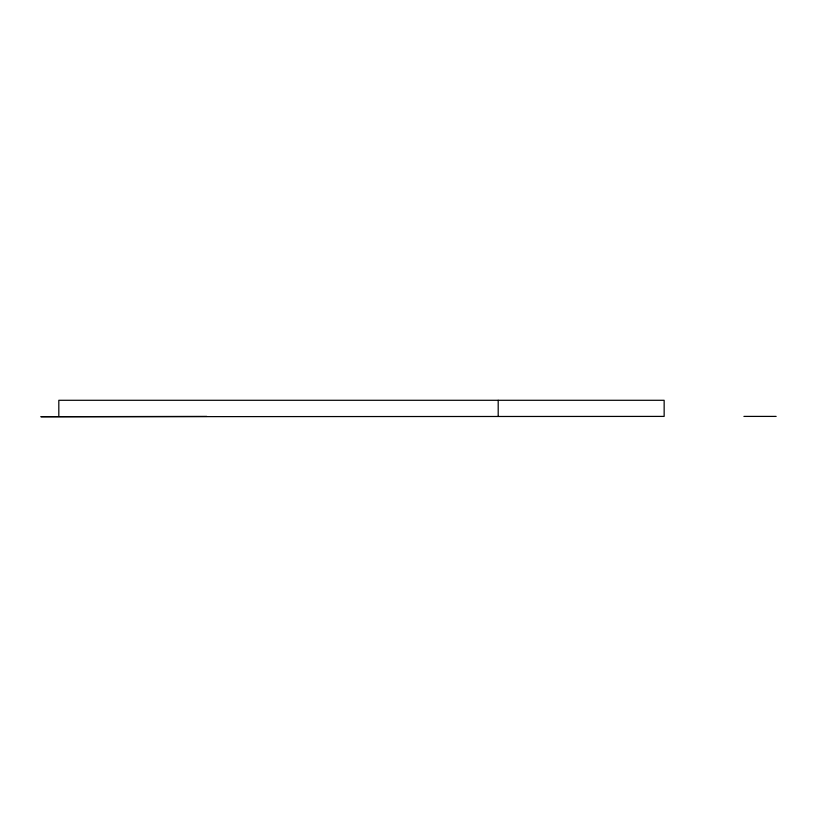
<?xml version="1.0" encoding="UTF-8"?>
<svg xmlns="http://www.w3.org/2000/svg" width="817" height="817" viewBox="0 0 817 817"><rect width="100%" height="100%" fill="white"/><g stroke="black" fill="none" stroke-linecap="round" stroke-linejoin="round"><path stroke-width="1.23" d="M743.909 416.404L776.15 416.404M498.196 400.289L498.196 416.404M206.813 416.404L40.85 416.711L664.15 416.404L664.15 400.289L58.814 400.289L58.814 416.404"/></g></svg>
